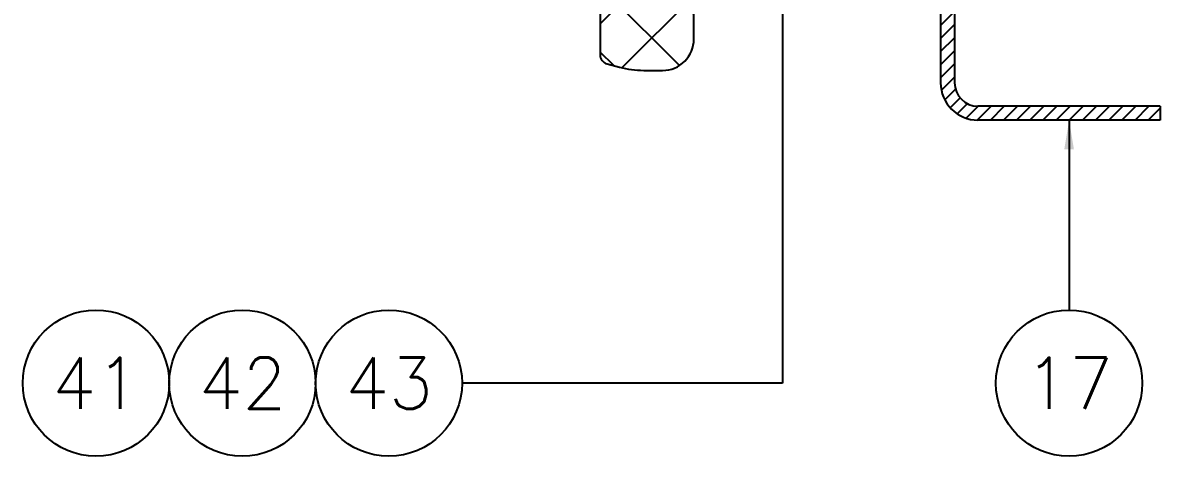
# Model space of a CAD drawing. Header units: metres. Extents: x 0 to 21025, y 0 to 14850.
# Drawn here: x 11050 to 12991, y 11296 to 12037 of the extents above; entities that cross this region are included whole.
import ezdxf
from ezdxf.enums import TextEntityAlignment as Align

# ---------------------------------------------------------------- set-up
doc = ezdxf.new("R2010")
doc.units = ezdxf.units.M
doc.header["$LTSCALE"] = 25
for name, color, linetype in [('GSB', 7, 'Continuous'), ('SDM', 7, 'Continuous'), ('SHA', 7, 'Continuous'), ('SL4', 4, 'Continuous')]:
    doc.layers.add(name, color=color, linetype=linetype)
doc.styles.add('R140', font='simplex.shx', dxfattribs={"height": 3.5})
doc.styles.add('ROMANS', font='ROMANS.SHX')
doc.dimstyles.new('25___1-25', dxfattribs={"dimscale": 25, "dimtxt": 2.5, "dimasz": 2, "dimexe": 1.5, "dimexo": 1, "dimgap": 0.5, "dimtad": 1, "dimzin": 12, "dimtxsty": 'ROMANS', "dimcen": 0, "dimclrd": 256, "dimclre": 256, "dimclrt": 3, "dimazin": 3, "dimtfac": 1, "dimtmove": 0, "dimatfit": 0, "dimfxl": 1, "dimlwd": -1, "dimlwe": -1, "dimarcsym": 0})

# ---------------------------------------------------------------- blocks, each defined once
blk = doc.blocks.new('INDICACAO_EIXO')
at = {"layer": 'GSB', "color": 3}
blk.add_circle((0, 0), 5, dxfattribs=at)

msp = doc.modelspace()

# ---------------------------------------------------------------- hatches: boundary and pattern name
at = {"layer": 'SHA'}
h = msp.add_hatch(dxfattribs=at)
h.set_pattern_fill('ANSI31', color=256, scale=5, style=0)
edge = h.paths.add_edge_path(flags=0)
edge.add_line((12991.455, 11870.753), (12991.455, 11894.566))
edge.add_line((12991.455, 11894.566), (12680.267, 11894.566))
edge.add_arc((12680.267, 11934.566), 40, 180, 270, ccw=False)
edge.add_line((12640.267, 11934.566), (12640.267, 12493.253))
edge.add_line((12640.267, 12493.253), (12616.455, 12493.253))
edge.add_line((12616.455, 12493.253), (12616.455, 11934.566))
edge.add_arc((12680.267, 11934.566), 63.812, 180, 270)
edge.add_line((12680.267, 11870.753), (12991.455, 11870.753))
h = msp.add_hatch(dxfattribs=at)
h.set_pattern_fill('ANSI37', color=256, scale=25, angle=90, style=0)
edge = h.paths.add_edge_path(flags=0)
edge.add_arc((12072.051, 12082.695), 32, 95, 170)
edge.add_line((12040.538, 12088.252), (12035.28, 12058.433))
edge.add_line((12035.28, 12058.433), (12035.28, 11982.321))
edge.add_arc((12051.28, 11982.321), 16, 179.999994, 255)
edge.add_line((12047.139, 11966.866), (12068.266, 11961.205))
edge.add_arc((12109.677, 12115.753), 160, 255, 270)
edge.add_line((12109.677, 11955.753), (12141.946, 11955.753))
edge.add_arc((12141.946, 12009.086), 53.333, 270, 360.000002)
edge.add_line((12195.28, 12009.086), (12195.28, 12120.098))
edge.add_arc((12227.28, 12120.098), 32, 155.215984, 180.000003, ccw=False)
edge.add_line((12198.227, 12133.512), (12205.71, 12149.719))
edge.add_line((12205.71, 12149.719), (12147.597, 12149.719))
edge.add_line((12147.597, 12149.719), (12146.018, 12134.324))
edge.add_arc((12130.101, 12135.958), 16, 275, 354.141825, ccw=False)
edge.add_line((12131.496, 12120.018), (12069.262, 12114.574))

# ---------------------------------------------------------------- linework, layer by layer
at = {"layer": 'SDM'}
msp.add_line((12346.726, 11421.144), (11799.554, 11421.144), dxfattribs=at)
at = {"layer": 'SL4'}
for p, q in [((12616.455, 12493.253), (12616.455, 11934.566)), ((12640.267, 12493.253), (12640.267, 11934.566)), ((12195.28, 12009.086), (12195.28, 12120.098)), ((12035.28, 12058.433), (12035.28, 11982.321)), ((12047.139, 11966.866), (12068.266, 11961.205)), ((12109.677, 11955.753), (12141.946, 11955.753)), ((12991.455, 11894.566), (12680.267, 11894.566)), ((12991.455, 11894.566), (12991.455, 11870.753)), ((12991.455, 11870.753), (12680.267, 11870.753))]:
    msp.add_line(p, q, dxfattribs=at)
for centre, radius, start, end in [((12141.946, 12009.086), 53.333, 270, 0.000002), ((12051.28, 11982.321), 16, 179.999994, 255), ((12109.677, 12115.753), 160, 255, 270), ((12680.267, 11934.566), 63.813, 180, 270), ((12680.267, 11934.566), 40, 180, 270)]:
    msp.add_arc(centre, radius, start, end, dxfattribs=at)

# ---------------------------------------------------------------- block references
at = {"layer": 'GSB'}
ref = msp.add_blockref('INDICACAO_EIXO', (11174.554, 11421.144), dxfattribs=dict(at, xscale=24.99999999999972, yscale=24.99999999999972, zscale=24.99999999999972))
ref.add_attrib('EIXO', '41', dxfattribs={"color": 4, "height": 87.5, "style": 'R140'}).set_placement((11174.554, 11421.144), align=Align.MIDDLE_CENTER)
ref = msp.add_blockref('INDICACAO_EIXO', (11424.554, 11421.144), dxfattribs=dict(at, xscale=24.99999999999972, yscale=24.99999999999972, zscale=24.99999999999972))
ref.add_attrib('EIXO', '42', dxfattribs={"color": 4, "height": 87.5, "style": 'R140'}).set_placement((11424.554, 11421.144), align=Align.MIDDLE_CENTER)
ref = msp.add_blockref('INDICACAO_EIXO', (11674.554, 11421.144), dxfattribs=dict(at, xscale=24.99999999999972, yscale=24.99999999999972, zscale=24.99999999999972))
ref.add_attrib('EIXO', '43', dxfattribs={"color": 4, "height": 87.5, "style": 'R140'}).set_placement((11674.554, 11421.144), align=Align.MIDDLE_CENTER)
ref = msp.add_blockref('INDICACAO_EIXO', (12835.795, 11421.144), dxfattribs=dict(at, xscale=24.99999999999972, yscale=24.99999999999972, zscale=24.99999999999972))
ref.add_attrib('EIXO', '17', dxfattribs={"color": 4, "height": 87.5, "style": 'R140'}).set_placement((12835.795, 11421.144), align=Align.MIDDLE_CENTER)

# ---------------------------------------------------------------- leaders
at = {"layer": 'SDM'}
for points in [[(12559.09, 12219.106), (12346.726, 12219.106), (12346.726, 11421.144)], [(12835.861, 11870.753), (12835.795, 11546.144)]]:
    msp.add_leader(points, dimstyle='25___1-25', override={"dimgap": 0.5, "dimtad": 0}, dxfattribs=at)

doc.saveas('drawing.dxf')
